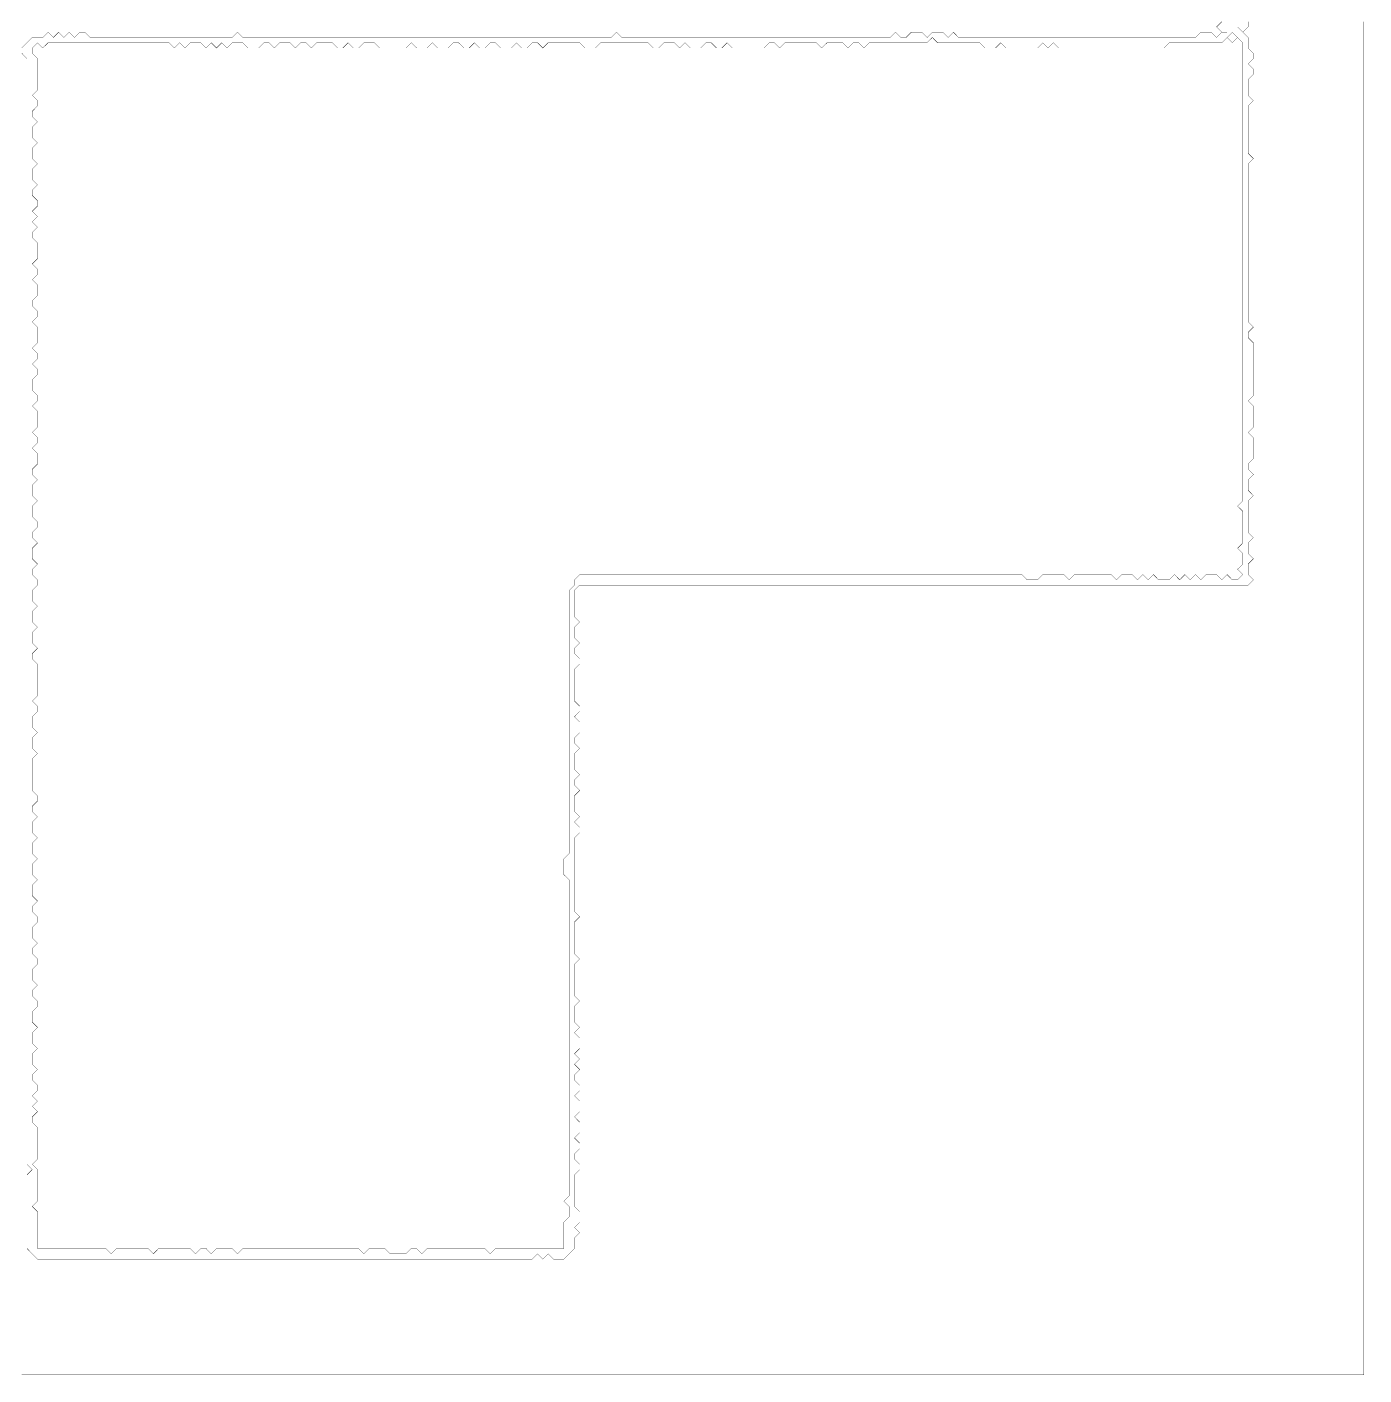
# Model space of a CAD drawing. Header units: metres. Extents: x 0 to 5064, y -5064 to 0.
# Drawn here: x 2547 to 5064, y -5064 to -2527 of the extents above; entities that cross this region are included whole.
import ezdxf

# ---------------------------------------------------------------- set-up
doc = ezdxf.new("R2010")
doc.units = ezdxf.units.M
doc.layers.add('conductor', color=1, linetype='Continuous')
doc.layers.add('substrate', color=5, linetype='Continuous')

msp = doc.modelspace()

# ---------------------------------------------------------------- linework, layer by layer
at = {"layer": 'conductor', "const_width": 0.5}
for points in [[(4816.3, -2537), (4806.4, -2546.9), (4796.5, -2556.8), (4786.6, -2556.8), (4776.7, -2556.8), (4766.8, -2556.8), (4756.9, -2556.8), (4747, -2556.8), (4737.1, -2556.8), (4727.1, -2556.8), (4717.2, -2556.8), (4707.3, -2556.8), (4697.4, -2556.8), (4687.5, -2566.7), (4677.6, -2566.7), (4667.7, -2566.7), (4657.8, -2566.7), (4647.9, -2566.7), (4638, -2566.7), (4628, -2566.7), (4618.1, -2566.7), (4608.2, -2566.7), (4598.3, -2566.7), (4588.4, -2566.7), (4578.5, -2566.7), (4568.6, -2566.7), (4558.7, -2566.7), (4548.8, -2566.7), (4538.9, -2566.7), (4528.9, -2566.7), (4519, -2566.7), (4509.1, -2566.7), (4499.2, -2566.7), (4489.3, -2566.7), (4479.4, -2556.8), (4469.5, -2566.7), (4459.6, -2556.8), (4449.7, -2566.7), (4439.8, -2566.7), (4429.8, -2566.7), (4419.9, -2566.7), (4410, -2566.7), (4400.1, -2566.7), (4390.2, -2566.7), (4380.3, -2556.8), (4370.4, -2566.7), (4360.5, -2566.7), (4350.6, -2566.7), (4340.6, -2556.8), (4330.7, -2556.8), (4320.8, -2556.8), (4310.9, -2556.8), (4301, -2556.8), (4291.1, -2556.8), (4281.2, -2556.8), (4271.3, -2556.8), (4261.4, -2556.8), (4251.5, -2546.9), (4241.5, -2556.8), (4231.6, -2556.8), (4221.7, -2556.8), (4211.8, -2556.8), (4201.9, -2556.8), (4192, -2556.8), (4182.1, -2556.8), (4172.2, -2556.8), (4162.3, -2556.8), (4152.4, -2556.8), (4142.4, -2556.8), (4132.5, -2556.8), (4122.6, -2566.7), (4112.7, -2556.8), (4102.8, -2556.8), (4092.9, -2566.7), (4083, -2556.8), (4073.1, -2556.8), (4063.2, -2556.8), (4053.3, -2556.8), (4043.3, -2566.7), (4033.4, -2556.8), (4023.5, -2556.8), (4013.6, -2556.8), (4003.7, -2556.8), (3993.8, -2556.8), (3983.9, -2556.8), (3974, -2556.8), (3964.1, -2566.7), (3954.2, -2556.8), (3944.2, -2556.8), (3934.3, -2566.7), (3924.4, -2566.7), (3914.5, -2566.7), (3904.6, -2566.7), (3894.7, -2566.7), (3884.8, -2566.7), (3874.9, -2566.7), (3865, -2556.8), (3855.1, -2566.7), (3845.1, -2566.7), (3835.2, -2556.8), (3825.3, -2556.8), (3815.4, -2566.7), (3805.5, -2566.7), (3795.6, -2566.7), (3785.7, -2556.8), (3775.8, -2566.7), (3765.9, -2556.8), (3755.9, -2556.8), (3746, -2556.8), (3736.1, -2566.7), (3726.2, -2566.7), (3716.3, -2556.8), (3706.4, -2556.8), (3696.5, -2556.8), (3686.6, -2556.8), (3676.7, -2556.8), (3666.8, -2556.8), (3656.8, -2556.8), (3646.9, -2556.8), (3637, -2556.8), (3627.1, -2556.8), (3617.2, -2566.7), (3607.3, -2566.7), (3597.4, -2566.7), (3587.5, -2556.8), (3577.6, -2556.8), (3567.7, -2556.8), (3557.7, -2556.8), (3547.8, -2556.8), (3537.9, -2556.8), (3528, -2556.8), (3518.1, -2566.7), (3508.2, -2556.8), (3498.3, -2556.8), (3488.4, -2566.7), (3478.5, -2566.7), (3468.6, -2556.8), (3458.6, -2566.7), (3448.7, -2566.7), (3438.8, -2566.7), (3428.9, -2556.8), (3419, -2556.8), (3409.1, -2566.7), (3399.2, -2566.7), (3389.3, -2556.8), (3379.4, -2566.7), (3369.5, -2566.7), (3359.5, -2556.8), (3349.6, -2556.8), (3339.7, -2566.7), (3329.8, -2566.7), (3319.9, -2566.7), (3310, -2556.8), (3300.1, -2566.7), (3290.2, -2566.7), (3280.3, -2566.7), (3270.4, -2556.8), (3260.4, -2566.7), (3250.5, -2566.7), (3240.6, -2566.7), (3230.7, -2566.7), (3220.8, -2566.7), (3210.9, -2566.7), (3201, -2556.8), (3191.1, -2556.8), (3181.2, -2556.8), (3171.2, -2566.7), (3161.3, -2566.7), (3151.4, -2556.8), (3141.5, -2566.7), (3131.6, -2566.7), (3121.7, -2556.8), (3111.8, -2556.8), (3101.9, -2556.8), (3092, -2556.8), (3082.1, -2566.7), (3072.1, -2556.8), (3062.2, -2556.8), (3052.3, -2566.7), (3042.4, -2556.8), (3032.5, -2556.8), (3022.6, -2556.8), (3012.7, -2566.7), (3002.8, -2556.8), (2992.9, -2556.8), (2983, -2566.7), (2973, -2566.7), (2963.1, -2566.7), (2953.2, -2556.8), (2943.3, -2556.8), (2933.4, -2556.8), (2923.5, -2566.7), (2913.6, -2556.8), (2903.7, -2566.7), (2893.8, -2556.8), (2883.9, -2566.7), (2873.9, -2556.8), (2864, -2556.8), (2854.1, -2556.8), (2844.2, -2566.7), (2834.3, -2556.8), (2824.4, -2566.7), (2814.5, -2556.8), (2804.6, -2556.8), (2794.7, -2556.8), (2784.8, -2556.8), (2774.8, -2556.8), (2764.9, -2556.8), (2755, -2556.8), (2745.1, -2556.8), (2735.2, -2556.8), (2725.3, -2556.8), (2715.4, -2556.8), (2705.5, -2556.8), (2695.6, -2556.8), (2685.7, -2556.8), (2675.7, -2556.8), (2665.8, -2556.8), (2655.9, -2556.8), (2646, -2556.8), (2636.1, -2556.8), (2626.2, -2556.8), (2616.3, -2556.8), (2606.4, -2556.8), (2596.5, -2556.8), (2586.6, -2556.8), (2576.6, -2566.7), (2566.7, -2556.8), (2556.8, -2566.7), (2556.8, -2576.6), (2566.7, -2586.6), (2566.7, -2596.5), (2566.7, -2606.4), (2566.7, -2616.3), (2566.7, -2626.2), (2566.7, -2636.1), (2566.7, -2646), (2556.8, -2655.9), (2566.7, -2665.8), (2566.7, -2675.7), (2556.8, -2685.7), (2556.8, -2695.6), (2566.7, -2705.5), (2556.8, -2715.4), (2556.8, -2725.3), (2556.8, -2735.2), (2566.7, -2745.1), (2556.8, -2755), (2556.8, -2764.9), (2556.8, -2774.8), (2566.7, -2784.8), (2556.8, -2794.7), (2556.8, -2804.6), (2556.8, -2814.5), (2566.7, -2824.4), (2556.8, -2834.3), (2556.8, -2844.2), (2566.7, -2854.1), (2566.7, -2864), (2556.8, -2873.9), (2566.7, -2883.9), (2556.8, -2893.8), (2566.7, -2903.7), (2556.8, -2913.6), (2556.8, -2923.5), (2566.7, -2933.4), (2566.7, -2943.3), (2566.7, -2953.2), (2566.7, -2963.1), (2556.8, -2973), (2566.7, -2983), (2566.7, -2992.9), (2556.8, -3002.8), (2566.7, -3012.7), (2566.7, -3022.6), (2566.7, -3032.5), (2556.8, -3042.4), (2556.8, -3052.3), (2566.7, -3062.2), (2566.7, -3072.1), (2556.8, -3082.1), (2566.7, -3092), (2566.7, -3101.9), (2566.7, -3111.8), (2566.7, -3121.7), (2556.8, -3131.6), (2566.7, -3141.5), (2566.7, -3151.4), (2556.8, -3161.3), (2566.7, -3171.2), (2566.7, -3181.2), (2556.8, -3191.1), (2556.8, -3201), (2556.8, -3210.9), (2566.7, -3220.8), (2566.7, -3230.7), (2556.8, -3240.6), (2566.7, -3250.5), (2566.7, -3260.4), (2566.7, -3270.4), (2566.7, -3280.3), (2556.8, -3290.2), (2566.7, -3300.1), (2566.7, -3310), (2556.8, -3319.9), (2566.7, -3329.8), (2566.7, -3339.7), (2566.7, -3349.6), (2556.8, -3359.5), (2556.8, -3369.5), (2566.7, -3379.4), (2556.8, -3389.3), (2556.8, -3399.2), (2556.8, -3409.1), (2566.7, -3419), (2556.8, -3428.9), (2556.8, -3438.8), (2556.8, -3448.7), (2566.7, -3458.6), (2566.7, -3468.6), (2556.8, -3478.5), (2556.8, -3488.4), (2566.7, -3498.3), (2556.8, -3508.2), (2556.8, -3518.1), (2556.8, -3528), (2566.7, -3537.9), (2556.8, -3547.8), (2556.8, -3557.7), (2566.7, -3567.7), (2566.7, -3577.6), (2556.8, -3587.5), (2556.8, -3597.4), (2556.8, -3607.3), (2566.7, -3617.2), (2556.8, -3627.1), (2556.8, -3637), (2556.8, -3646.9), (2566.7, -3656.8), (2556.8, -3666.8), (2556.8, -3676.7), (2556.8, -3686.6), (2566.7, -3696.5), (2556.8, -3706.4), (2556.8, -3716.3), (2566.7, -3726.2), (2566.7, -3736.1), (2566.7, -3746), (2566.7, -3755.9), (2566.7, -3765.9), (2566.7, -3775.8), (2566.7, -3785.7), (2556.8, -3795.6), (2566.7, -3805.5), (2566.7, -3815.4), (2556.8, -3825.3), (2556.8, -3835.2), (2556.8, -3845.1), (2566.7, -3855.1), (2556.8, -3865), (2556.8, -3874.9), (2556.8, -3884.8), (2566.7, -3894.7), (2556.8, -3904.6), (2556.8, -3914.5), (2556.8, -3924.4), (2556.8, -3934.3), (2556.8, -3944.2), (2556.8, -3954.2), (2556.8, -3964.1), (2566.7, -3974), (2566.7, -3983.9), (2556.8, -3993.8), (2556.8, -4003.7), (2566.7, -4013.6), (2556.8, -4023.5), (2556.8, -4033.4), (2556.8, -4043.3), (2566.7, -4053.3), (2556.8, -4063.2), (2556.8, -4073.1), (2556.8, -4083), (2566.7, -4092.9), (2556.8, -4102.8), (2556.8, -4112.7), (2556.8, -4122.6), (2566.7, -4132.5), (2556.8, -4142.4), (2556.8, -4152.4), (2556.8, -4162.3), (2566.7, -4172.2), (2556.8, -4182.1), (2556.8, -4192), (2566.7, -4201.9), (2566.7, -4211.8), (2556.8, -4221.7), (2556.8, -4231.6), (2556.8, -4241.5), (2566.7, -4251.5), (2556.8, -4261.4), (2556.8, -4271.3), (2566.7, -4281.2), (2566.7, -4291.1), (2556.8, -4301), (2556.8, -4310.9), (2556.8, -4320.8), (2566.7, -4330.7), (2556.8, -4340.6), (2556.8, -4350.6), (2566.7, -4360.5), (2566.7, -4370.4), (2556.8, -4380.3), (2556.8, -4390.2), (2556.8, -4400.1), (2566.7, -4410), (2556.8, -4419.9), (2556.8, -4429.8), (2556.8, -4439.8), (2566.7, -4449.7), (2556.8, -4459.6), (2556.8, -4469.5), (2556.8, -4479.4), (2566.7, -4489.3), (2556.8, -4499.2), (2556.8, -4509.1), (2566.7, -4519), (2566.7, -4528.9), (2556.8, -4538.9), (2566.7, -4548.8), (2556.8, -4558.7), (2566.7, -4568.6), (2556.8, -4578.5), (2556.8, -4588.4), (2566.7, -4598.3), (2566.7, -4608.2), (2566.7, -4618.1), (2566.7, -4628), (2566.7, -4638), (2566.7, -4647.9), (2566.7, -4657.8), (2556.8, -4667.7), (2566.7, -4677.6), (2566.7, -4687.5), (2566.7, -4697.4), (2566.7, -4707.3), (2566.7, -4717.2), (2566.7, -4727.1), (2566.7, -4737.1), (2556.8, -4747), (2566.7, -4756.9), (2566.7, -4766.8), (2566.7, -4776.7), (2566.7, -4786.6), (2566.7, -4796.5), (2566.7, -4806.4), (2566.7, -4816.3), (2566.7, -4826.2), (2576.6, -4826.2), (2586.6, -4826.2), (2596.5, -4826.2), (2606.4, -4826.2), (2616.3, -4826.2), (2626.2, -4826.2), (2636.1, -4826.2), (2646, -4826.2), (2655.9, -4826.2), (2665.8, -4826.2), (2675.7, -4826.2), (2685.7, -4826.2), (2695.6, -4826.2), (2705.5, -4836.2), (2715.4, -4826.2), (2725.3, -4826.2), (2735.2, -4826.2), (2745.1, -4826.2), (2755, -4826.2), (2764.9, -4826.2), (2774.8, -4826.2), (2784.8, -4836.2), (2794.7, -4826.2), (2804.6, -4826.2), (2814.5, -4826.2), (2824.4, -4826.2), (2834.3, -4826.2), (2844.2, -4826.2), (2854.1, -4826.2), (2864, -4836.2), (2873.9, -4826.2), (2883.9, -4826.2), (2893.8, -4836.2), (2903.7, -4826.2), (2913.6, -4826.2), (2923.5, -4826.2), (2933.4, -4826.2), (2943.3, -4836.2), (2953.2, -4826.2), (2963.1, -4826.2), (2973, -4826.2), (2983, -4826.2), (2992.9, -4826.2), (3002.8, -4826.2), (3012.7, -4826.2), (3022.6, -4826.2), (3032.5, -4826.2), (3042.4, -4826.2), (3052.3, -4826.2), (3062.2, -4826.2), (3072.1, -4826.2), (3082.1, -4826.2), (3092, -4826.2), (3101.9, -4826.2), (3111.8, -4826.2), (3121.7, -4826.2), (3131.6, -4826.2), (3141.5, -4826.2), (3151.4, -4826.2), (3161.3, -4826.2), (3171.2, -4826.2), (3181.2, -4836.2), (3191.1, -4826.2), (3201, -4826.2), (3210.9, -4826.2), (3220.8, -4826.2), (3230.7, -4836.2), (3240.6, -4836.2), (3250.5, -4836.2), (3260.4, -4836.2), (3270.4, -4826.2), (3280.3, -4826.2), (3290.2, -4836.2), (3300.1, -4826.2), (3310, -4826.2), (3319.9, -4826.2), (3329.8, -4826.2), (3339.7, -4826.2), (3349.6, -4826.2), (3359.5, -4826.2), (3369.5, -4826.2), (3379.4, -4826.2), (3389.3, -4826.2), (3399.2, -4826.2), (3409.1, -4826.2), (3419, -4836.2), (3428.9, -4826.2), (3438.8, -4826.2), (3448.7, -4826.2), (3458.6, -4826.2), (3468.6, -4826.2), (3478.5, -4826.2), (3488.4, -4826.2), (3498.3, -4826.2), (3508.2, -4826.2), (3518.1, -4826.2), (3528, -4826.2), (3537.9, -4826.2), (3547.8, -4826.2), (3557.7, -4826.2), (3557.7, -4816.3), (3557.7, -4806.4), (3557.7, -4796.5), (3557.7, -4786.6), (3557.7, -4776.7), (3567.7, -4766.8), (3567.7, -4756.9), (3567.7, -4747), (3557.7, -4737.1), (3567.7, -4727.1), (3567.7, -4717.2), (3567.7, -4707.3), (3567.7, -4697.4), (3567.7, -4687.5), (3567.7, -4677.6), (3567.7, -4667.7), (3567.7, -4657.8), (3567.7, -4647.9), (3567.7, -4638), (3567.7, -4628), (3567.7, -4618.1), (3567.7, -4608.2), (3567.7, -4598.3), (3567.7, -4588.4), (3567.7, -4578.5), (3567.7, -4568.6), (3567.7, -4558.7), (3567.7, -4548.8), (3567.7, -4538.9), (3567.7, -4528.9), (3567.7, -4519), (3567.7, -4509.1), (3567.7, -4499.2), (3567.7, -4489.3), (3567.7, -4479.4), (3567.7, -4469.5), (3567.7, -4459.6), (3567.7, -4449.7), (3567.7, -4439.8), (3567.7, -4429.8), (3567.7, -4419.9), (3567.7, -4410), (3567.7, -4400.1), (3567.7, -4390.2), (3567.7, -4380.3), (3567.7, -4370.4), (3567.7, -4360.5), (3567.7, -4350.6), (3567.7, -4340.6), (3567.7, -4330.7), (3567.7, -4320.8), (3567.7, -4310.9), (3567.7, -4301), (3567.7, -4291.1), (3567.7, -4281.2), (3567.7, -4271.3), (3567.7, -4261.4), (3567.7, -4251.5), (3567.7, -4241.5), (3567.7, -4231.6), (3567.7, -4221.7), (3567.7, -4211.8), (3567.7, -4201.9), (3567.7, -4192), (3567.7, -4182.1), (3567.7, -4172.2), (3567.7, -4162.3), (3567.7, -4152.4), (3567.7, -4142.4), (3567.7, -4132.5), (3557.7, -4122.6), (3557.7, -4112.7), (3557.7, -4102.8), (3557.7, -4092.9), (3567.7, -4083), (3567.7, -4073.1), (3567.7, -4063.2), (3567.7, -4053.3), (3567.7, -4043.3), (3567.7, -4033.4), (3567.7, -4023.5), (3567.7, -4013.6), (3567.7, -4003.7), (3567.7, -3993.8), (3567.7, -3983.9), (3567.7, -3974), (3567.7, -3964.1), (3567.7, -3954.2), (3567.7, -3944.2), (3567.7, -3934.3), (3567.7, -3924.4), (3567.7, -3914.5), (3567.7, -3904.6), (3567.7, -3894.7), (3567.7, -3884.8), (3567.7, -3874.9), (3567.7, -3865), (3567.7, -3855.1), (3567.7, -3845.1), (3567.7, -3835.2), (3567.7, -3825.3), (3567.7, -3815.4), (3567.7, -3805.5), (3567.7, -3795.6), (3567.7, -3785.7), (3567.7, -3775.8), (3567.7, -3765.9), (3567.7, -3755.9), (3567.7, -3746), (3567.7, -3736.1), (3567.7, -3726.2), (3567.7, -3716.3), (3567.7, -3706.4), (3567.7, -3696.5), (3567.7, -3686.6), (3567.7, -3676.7), (3567.7, -3666.8), (3567.7, -3656.8), (3567.7, -3646.9), (3567.7, -3637), (3567.7, -3627.1), (3567.7, -3617.2), (3567.7, -3607.3), (3567.7, -3597.4), (3567.7, -3587.5), (3577.6, -3577.6), (3577.6, -3567.7), (3587.5, -3557.7), (3597.4, -3557.7), (3607.3, -3557.7), (3617.2, -3557.7), (3627.1, -3557.7), (3637, -3557.7), (3646.9, -3557.7), (3656.8, -3557.7), (3666.8, -3557.7), (3676.7, -3557.7), (3686.6, -3557.7), (3696.5, -3557.7), (3706.4, -3557.7), (3716.3, -3557.7), (3726.2, -3557.7), (3736.1, -3557.7), (3746, -3557.7), (3755.9, -3557.7), (3765.9, -3557.7), (3775.8, -3557.7), (3785.7, -3557.7), (3795.6, -3557.7), (3805.5, -3557.7), (3815.4, -3557.7), (3825.3, -3557.7), (3835.2, -3557.7), (3845.1, -3557.7), (3855.1, -3557.7), (3865, -3557.7), (3874.9, -3557.7), (3884.8, -3557.7), (3894.7, -3557.7), (3904.6, -3557.7), (3914.5, -3557.7), (3924.4, -3557.7), (3934.3, -3557.7), (3944.2, -3557.7), (3954.2, -3557.7), (3964.1, -3557.7), (3974, -3557.7), (3983.9, -3557.7), (3993.8, -3557.7), (4003.7, -3557.7), (4013.6, -3557.7), (4023.5, -3557.7), (4033.4, -3557.7), (4043.3, -3557.7), (4053.3, -3557.7), (4063.2, -3557.7), (4073.1, -3557.7), (4083, -3557.7), (4092.9, -3557.7), (4102.8, -3557.7), (4112.7, -3557.7), (4122.6, -3557.7), (4132.5, -3557.7), (4142.4, -3557.7), (4152.4, -3557.7), (4162.3, -3557.7), (4172.2, -3557.7), (4182.1, -3557.7), (4192, -3557.7), (4201.9, -3557.7), (4211.8, -3557.7), (4221.7, -3557.7), (4231.6, -3557.7), (4241.5, -3557.7), (4251.5, -3557.7), (4261.4, -3557.7), (4271.3, -3557.7), (4281.2, -3557.7), (4291.1, -3557.7), (4301, -3557.7), (4310.9, -3557.7), (4320.8, -3557.7), (4330.7, -3557.7), (4340.6, -3557.7), (4350.6, -3557.7), (4360.5, -3557.7), (4370.4, -3557.7), (4380.3, -3557.7), (4390.2, -3557.7), (4400.1, -3557.7), (4410, -3557.7), (4419.9, -3557.7), (4429.8, -3567.7), (4439.8, -3567.7), (4449.7, -3567.7), (4459.6, -3557.7), (4469.5, -3557.7), (4479.4, -3557.7), (4489.3, -3557.7), (4499.2, -3557.7), (4509.1, -3567.7), (4519, -3557.7), (4528.9, -3557.7), (4538.9, -3557.7), (4548.8, -3557.7), (4558.7, -3557.7), (4568.6, -3557.7), (4578.5, -3557.7), (4588.4, -3557.7), (4598.3, -3567.7), (4608.2, -3557.7), (4618.1, -3557.7), (4628, -3557.7), (4638, -3567.7), (4647.9, -3557.7), (4657.8, -3567.7), (4667.7, -3557.7), (4677.6, -3567.7), (4687.5, -3567.7), (4697.4, -3567.7), (4707.3, -3557.7), (4717.2, -3567.7), (4727.1, -3557.7), (4737.1, -3567.7), (4747, -3557.7), (4756.9, -3567.7), (4766.8, -3557.7), (4776.7, -3557.7), (4786.6, -3557.7), (4796.5, -3567.7), (4806.4, -3557.7), (4816.3, -3567.7), (4826.2, -3567.7), (4836.2, -3557.7), (4826.2, -3547.8), (4836.2, -3537.9), (4836.2, -3528), (4836.2, -3518.1), (4826.2, -3508.2), (4836.2, -3498.3), (4836.2, -3488.4), (4836.2, -3478.5), (4836.2, -3468.6), (4836.2, -3458.6), (4836.2, -3448.7), (4836.2, -3438.8), (4826.2, -3428.9), (4836.2, -3419), (4836.2, -3409.1), (4836.2, -3399.2), (4836.2, -3389.3), (4836.2, -3379.4), (4836.2, -3369.5), (4836.2, -3359.5), (4836.2, -3349.6), (4836.2, -3339.7), (4836.2, -3329.8), (4836.2, -3319.9), (4836.2, -3310), (4836.2, -3300.1), (4836.2, -3290.2), (4836.2, -3280.3), (4836.2, -3270.4), (4836.2, -3260.4), (4836.2, -3250.5), (4836.2, -3240.6), (4836.2, -3230.7), (4836.2, -3220.8), (4836.2, -3210.9), (4836.2, -3201), (4836.2, -3191.1), (4836.2, -3181.2), (4836.2, -3171.2), (4836.2, -3161.3), (4836.2, -3151.4), (4836.2, -3141.5), (4836.2, -3131.6), (4836.2, -3121.7), (4836.2, -3111.8), (4836.2, -3101.9), (4836.2, -3092), (4836.2, -3082.1), (4836.2, -3072.1), (4836.2, -3062.2), (4836.2, -3052.3), (4836.2, -3042.4), (4836.2, -3032.5), (4836.2, -3022.6), (4836.2, -3012.7), (4836.2, -3002.8), (4836.2, -2992.9), (4836.2, -2983), (4836.2, -2973), (4836.2, -2963.1), (4836.2, -2953.2), (4836.2, -2943.3), (4836.2, -2933.4), (4836.2, -2923.5), (4836.2, -2913.6), (4836.2, -2903.7), (4836.2, -2893.8), (4836.2, -2883.9), (4836.2, -2873.9), (4836.2, -2864), (4836.2, -2854.1), (4836.2, -2844.2), (4836.2, -2834.3), (4836.2, -2824.4), (4836.2, -2814.5), (4836.2, -2804.6), (4836.2, -2794.7), (4836.2, -2784.8), (4836.2, -2774.8), (4836.2, -2764.9), (4836.2, -2755), (4836.2, -2745.1), (4836.2, -2735.2), (4836.2, -2725.3), (4836.2, -2715.4), (4836.2, -2705.5), (4836.2, -2695.6), (4836.2, -2685.7), (4836.2, -2675.7), (4836.2, -2665.8), (4836.2, -2655.9), (4836.2, -2646), (4836.2, -2636.1), (4836.2, -2626.2), (4836.2, -2616.3), (4836.2, -2606.4), (4836.2, -2596.5), (4836.2, -2586.6), (4836.2, -2576.6), (4836.2, -2566.7), (4836.2, -2556.8), (4826.2, -2546.9)], [(4806.4, -2546.9), (4816.3, -2537), (4826.2, -2546.9), (4816.3, -2556.8)]]:
    msp.add_lwpolyline(points, close=True, dxfattribs=at)
at = {"layer": 'substrate', "const_width": 0.5}
for points in [[(2537, -5064.1), (2546.9, -5064.1), (2556.8, -5064.1), (2566.7, -5064.1), (2576.6, -5064.1), (2586.6, -5064.1), (2596.5, -5064.1), (2606.4, -5064.1), (2616.3, -5064.1), (2626.2, -5064.1), (2636.1, -5064.1), (2646, -5064.1), (2655.9, -5064.1), (2665.8, -5064.1), (2675.7, -5064.1), (2685.7, -5064.1), (2695.6, -5064.1), (2705.5, -5064.1), (2715.4, -5064.1), (2725.3, -5064.1), (2735.2, -5064.1), (2745.1, -5064.1), (2755, -5064.1), (2764.9, -5064.1), (2774.8, -5064.1), (2784.8, -5064.1), (2794.7, -5064.1), (2804.6, -5064.1), (2814.5, -5064.1), (2824.4, -5064.1), (2834.3, -5064.1), (2844.2, -5064.1), (2854.1, -5064.1), (2864, -5064.1), (2873.9, -5064.1), (2883.9, -5064.1), (2893.8, -5064.1), (2903.7, -5064.1), (2913.6, -5064.1), (2923.5, -5064.1), (2933.4, -5064.1), (2943.3, -5064.1), (2953.2, -5064.1), (2963.1, -5064.1), (2973, -5064.1), (2983, -5064.1), (2992.9, -5064.1), (3002.8, -5064.1), (3012.7, -5064.1), (3022.6, -5064.1), (3032.5, -5064.1), (3042.4, -5064.1), (3052.3, -5064.1), (3062.2, -5064.1), (3072.1, -5064.1), (3082.1, -5064.1), (3092, -5064.1), (3101.9, -5064.1), (3111.8, -5064.1), (3121.7, -5064.1), (3131.6, -5064.1), (3141.5, -5064.1), (3151.4, -5064.1), (3161.3, -5064.1), (3171.2, -5064.1), (3181.2, -5064.1), (3191.1, -5064.1), (3201, -5064.1), (3210.9, -5064.1), (3220.8, -5064.1), (3230.7, -5064.1), (3240.6, -5064.1), (3250.5, -5064.1), (3260.4, -5064.1), (3270.4, -5064.1), (3280.3, -5064.1), (3290.2, -5064.1), (3300.1, -5064.1), (3310, -5064.1), (3319.9, -5064.1), (3329.8, -5064.1), (3339.7, -5064.1), (3349.6, -5064.1), (3359.5, -5064.1), (3369.5, -5064.1), (3379.4, -5064.1), (3389.3, -5064.1), (3399.2, -5064.1), (3409.1, -5064.1), (3419, -5064.1), (3428.9, -5064.1), (3438.8, -5064.1), (3448.7, -5064.1), (3458.6, -5064.1), (3468.6, -5064.1), (3478.5, -5064.1), (3488.4, -5064.1), (3498.3, -5064.1), (3508.2, -5064.1), (3518.1, -5064.1), (3528, -5064.1), (3537.9, -5064.1), (3547.8, -5064.1), (3557.7, -5064.1), (3567.7, -5064.1), (3577.6, -5064.1), (3587.5, -5064.1), (3597.4, -5064.1), (3607.3, -5064.1), (3617.2, -5064.1), (3627.1, -5064.1), (3637, -5064.1), (3646.9, -5064.1), (3656.8, -5064.1), (3666.8, -5064.1), (3676.7, -5064.1), (3686.6, -5064.1), (3696.5, -5064.1), (3706.4, -5064.1), (3716.3, -5064.1), (3726.2, -5064.1), (3736.1, -5064.1), (3746, -5064.1), (3755.9, -5064.1), (3765.9, -5064.1), (3775.8, -5064.1), (3785.7, -5064.1), (3795.6, -5064.1), (3805.5, -5064.1), (3815.4, -5064.1), (3825.3, -5064.1), (3835.2, -5064.1), (3845.1, -5064.1), (3855.1, -5064.1), (3865, -5064.1), (3874.9, -5064.1), (3884.8, -5064.1), (3894.7, -5064.1), (3904.6, -5064.1), (3914.5, -5064.1), (3924.4, -5064.1), (3934.3, -5064.1), (3944.2, -5064.1), (3954.2, -5064.1), (3964.1, -5064.1), (3974, -5064.1), (3983.9, -5064.1), (3993.8, -5064.1), (4003.7, -5064.1), (4013.6, -5064.1), (4023.5, -5064.1), (4033.4, -5064.1), (4043.3, -5064.1), (4053.3, -5064.1), (4063.2, -5064.1), (4073.1, -5064.1), (4083, -5064.1), (4092.9, -5064.1), (4102.8, -5064.1), (4112.7, -5064.1), (4122.6, -5064.1), (4132.5, -5064.1), (4142.4, -5064.1), (4152.4, -5064.1), (4162.3, -5064.1), (4172.2, -5064.1), (4182.1, -5064.1), (4192, -5064.1), (4201.9, -5064.1), (4211.8, -5064.1), (4221.7, -5064.1), (4231.6, -5064.1), (4241.5, -5064.1), (4251.5, -5064.1), (4261.4, -5064.1), (4271.3, -5064.1), (4281.2, -5064.1), (4291.1, -5064.1), (4301, -5064.1), (4310.9, -5064.1), (4320.8, -5064.1), (4330.7, -5064.1), (4340.6, -5064.1), (4350.6, -5064.1), (4360.5, -5064.1), (4370.4, -5064.1), (4380.3, -5064.1), (4390.2, -5064.1), (4400.1, -5064.1), (4410, -5064.1), (4419.9, -5064.1), (4429.8, -5064.1), (4439.8, -5064.1), (4449.7, -5064.1), (4459.6, -5064.1), (4469.5, -5064.1), (4479.4, -5064.1), (4489.3, -5064.1), (4499.2, -5064.1), (4509.1, -5064.1), (4519, -5064.1), (4528.9, -5064.1), (4538.9, -5064.1), (4548.8, -5064.1), (4558.7, -5064.1), (4568.6, -5064.1), (4578.5, -5064.1), (4588.4, -5064.1), (4598.3, -5064.1), (4608.2, -5064.1), (4618.1, -5064.1), (4628, -5064.1), (4638, -5064.1), (4647.9, -5064.1), (4657.8, -5064.1), (4667.7, -5064.1), (4677.6, -5064.1), (4687.5, -5064.1), (4697.4, -5064.1), (4707.3, -5064.1), (4717.2, -5064.1), (4727.1, -5064.1), (4737.1, -5064.1), (4747, -5064.1), (4756.9, -5064.1), (4766.8, -5064.1), (4776.7, -5064.1), (4786.6, -5064.1), (4796.5, -5064.1), (4806.4, -5064.1), (4816.3, -5064.1), (4826.2, -5064.1), (4836.2, -5064.1), (4846.1, -5064.1), (4856, -5064.1), (4865.9, -5064.1), (4875.8, -5064.1), (4885.7, -5064.1), (4895.6, -5064.1), (4905.5, -5064.1), (4915.4, -5064.1), (4925.3, -5064.1), (4935.3, -5064.1), (4945.2, -5064.1), (4955.1, -5064.1), (4965, -5064.1), (4974.9, -5064.1), (4984.8, -5064.1), (4994.7, -5064.1), (5004.6, -5064.1), (5014.5, -5064.1), (5024.4, -5064.1), (5034.4, -5064.1), (5044.3, -5064.1), (5054.2, -5064.1), (5064.1, -5064.1), (5064.1, -5054.2), (5064.1, -5044.3), (5064.1, -5034.4), (5064.1, -5024.4), (5064.1, -5014.5), (5064.1, -5004.6), (5064.1, -4994.7), (5064.1, -4984.8), (5064.1, -4974.9), (5064.1, -4965), (5064.1, -4955.1), (5064.1, -4945.2), (5064.1, -4935.3), (5064.1, -4925.3), (5064.1, -4915.4), (5064.1, -4905.5), (5064.1, -4895.6), (5064.1, -4885.7), (5064.1, -4875.8), (5064.1, -4865.9), (5064.1, -4856), (5064.1, -4846.1), (5064.1, -4836.2), (5064.1, -4826.2), (5064.1, -4816.3), (5064.1, -4806.4), (5064.1, -4796.5), (5064.1, -4786.6), (5064.1, -4776.7), (5064.1, -4766.8), (5064.1, -4756.9), (5064.1, -4747), (5064.1, -4737.1), (5064.1, -4727.1), (5064.1, -4717.2), (5064.1, -4707.3), (5064.1, -4697.4), (5064.1, -4687.5), (5064.1, -4677.6), (5064.1, -4667.7), (5064.1, -4657.8), (5064.1, -4647.9), (5064.1, -4638), (5064.1, -4628), (5064.1, -4618.1), (5064.1, -4608.2), (5064.1, -4598.3), (5064.1, -4588.4), (5064.1, -4578.5), (5064.1, -4568.6), (5064.1, -4558.7), (5064.1, -4548.8), (5064.1, -4538.9), (5064.1, -4528.9), (5064.1, -4519), (5064.1, -4509.1), (5064.1, -4499.2), (5064.1, -4489.3), (5064.1, -4479.4), (5064.1, -4469.5), (5064.1, -4459.6), (5064.1, -4449.7), (5064.1, -4439.8), (5064.1, -4429.8), (5064.1, -4419.9), (5064.1, -4410), (5064.1, -4400.1), (5064.1, -4390.2), (5064.1, -4380.3), (5064.1, -4370.4), (5064.1, -4360.5), (5064.1, -4350.6), (5064.1, -4340.6), (5064.1, -4330.7), (5064.1, -4320.8), (5064.1, -4310.9), (5064.1, -4301), (5064.1, -4291.1), (5064.1, -4281.2), (5064.1, -4271.3), (5064.1, -4261.4), (5064.1, -4251.5), (5064.1, -4241.5), (5064.1, -4231.6), (5064.1, -4221.7), (5064.1, -4211.8), (5064.1, -4201.9), (5064.1, -4192), (5064.1, -4182.1), (5064.1, -4172.2), (5064.1, -4162.3), (5064.1, -4152.4), (5064.1, -4142.4), (5064.1, -4132.5), (5064.1, -4122.6), (5064.1, -4112.7), (5064.1, -4102.8), (5064.1, -4092.9), (5064.1, -4083), (5064.1, -4073.1), (5064.1, -4063.2), (5064.1, -4053.3), (5064.1, -4043.3), (5064.1, -4033.4), (5064.1, -4023.5), (5064.1, -4013.6), (5064.1, -4003.7), (5064.1, -3993.8), (5064.1, -3983.9), (5064.1, -3974), (5064.1, -3964.1), (5064.1, -3954.2), (5064.1, -3944.2), (5064.1, -3934.3), (5064.1, -3924.4), (5064.1, -3914.5), (5064.1, -3904.6), (5064.1, -3894.7), (5064.1, -3884.8), (5064.1, -3874.9), (5064.1, -3865), (5064.1, -3855.1), (5064.1, -3845.1), (5064.1, -3835.2), (5064.1, -3825.3), (5064.1, -3815.4), (5064.1, -3805.5), (5064.1, -3795.6), (5064.1, -3785.7), (5064.1, -3775.8), (5064.1, -3765.9), (5064.1, -3755.9), (5064.1, -3746), (5064.1, -3736.1), (5064.1, -3726.2), (5064.1, -3716.3), (5064.1, -3706.4), (5064.1, -3696.5), (5064.1, -3686.6), (5064.1, -3676.7), (5064.1, -3666.8), (5064.1, -3656.8), (5064.1, -3646.9), (5064.1, -3637), (5064.1, -3627.1), (5064.1, -3617.2), (5064.1, -3607.3), (5064.1, -3597.4), (5064.1, -3587.5), (5064.1, -3577.6), (5064.1, -3567.7), (5064.1, -3557.7), (5064.1, -3547.8), (5064.1, -3537.9), (5064.1, -3528), (5064.1, -3518.1), (5064.1, -3508.2), (5064.1, -3498.3), (5064.1, -3488.4), (5064.1, -3478.5), (5064.1, -3468.6), (5064.1, -3458.6), (5064.1, -3448.7), (5064.1, -3438.8), (5064.1, -3428.9), (5064.1, -3419), (5064.1, -3409.1), (5064.1, -3399.2), (5064.1, -3389.3), (5064.1, -3379.4), (5064.1, -3369.5), (5064.1, -3359.5), (5064.1, -3349.6), (5064.1, -3339.7), (5064.1, -3329.8), (5064.1, -3319.9), (5064.1, -3310), (5064.1, -3300.1), (5064.1, -3290.2), (5064.1, -3280.3), (5064.1, -3270.4), (5064.1, -3260.4), (5064.1, -3250.5), (5064.1, -3240.6), (5064.1, -3230.7), (5064.1, -3220.8), (5064.1, -3210.9), (5064.1, -3201), (5064.1, -3191.1), (5064.1, -3181.2), (5064.1, -3171.2), (5064.1, -3161.3), (5064.1, -3151.4), (5064.1, -3141.5), (5064.1, -3131.6), (5064.1, -3121.7), (5064.1, -3111.8), (5064.1, -3101.9), (5064.1, -3092), (5064.1, -3082.1), (5064.1, -3072.1), (5064.1, -3062.2), (5064.1, -3052.3), (5064.1, -3042.4), (5064.1, -3032.5), (5064.1, -3022.6), (5064.1, -3012.7), (5064.1, -3002.8), (5064.1, -2992.9), (5064.1, -2983), (5064.1, -2973), (5064.1, -2963.1), (5064.1, -2953.2), (5064.1, -2943.3), (5064.1, -2933.4), (5064.1, -2923.5), (5064.1, -2913.6), (5064.1, -2903.7), (5064.1, -2893.8), (5064.1, -2883.9), (5064.1, -2873.9), (5064.1, -2864), (5064.1, -2854.1), (5064.1, -2844.2), (5064.1, -2834.3), (5064.1, -2824.4), (5064.1, -2814.5), (5064.1, -2804.6), (5064.1, -2794.7), (5064.1, -2784.8), (5064.1, -2774.8), (5064.1, -2764.9), (5064.1, -2755), (5064.1, -2745.1), (5064.1, -2735.2), (5064.1, -2725.3), (5064.1, -2715.4), (5064.1, -2705.5), (5064.1, -2695.6), (5064.1, -2685.7), (5064.1, -2675.7), (5064.1, -2665.8), (5064.1, -2655.9), (5064.1, -2646), (5064.1, -2636.1), (5064.1, -2626.2), (5064.1, -2616.3), (5064.1, -2606.4), (5064.1, -2596.5), (5064.1, -2586.6), (5064.1, -2576.6), (5064.1, -2566.7), (5064.1, -2556.8), (5064.1, -2546.9), (5064.1, -2537), (5064.1, -2527.1), (5064.1, -2517.2)], [(2537, -2566.7), (2546.9, -2556.8), (2556.8, -2546.9), (2566.7, -2546.9), (2576.6, -2546.9), (2586.6, -2537), (2596.5, -2546.9), (2606.4, -2537), (2616.3, -2546.9), (2626.2, -2537), (2636.1, -2546.9), (2646, -2537), (2655.9, -2537), (2665.8, -2546.9), (2675.7, -2546.9), (2685.7, -2546.9), (2695.6, -2546.9), (2705.5, -2546.9), (2715.4, -2546.9), (2725.3, -2546.9), (2735.2, -2546.9), (2745.1, -2546.9), (2755, -2546.9), (2764.9, -2546.9), (2774.8, -2546.9), (2784.8, -2546.9), (2794.7, -2546.9), (2804.6, -2546.9), (2814.5, -2546.9), (2824.4, -2546.9), (2834.3, -2546.9), (2844.2, -2546.9), (2854.1, -2546.9), (2864, -2546.9), (2873.9, -2546.9), (2883.9, -2546.9), (2893.8, -2546.9), (2903.7, -2546.9), (2913.6, -2546.9), (2923.5, -2546.9), (2933.4, -2546.9), (2943.3, -2537), (2953.2, -2546.9), (2963.1, -2546.9), (2973, -2546.9), (2983, -2546.9), (2992.9, -2546.9), (3002.8, -2546.9), (3012.7, -2546.9), (3022.6, -2546.9), (3032.5, -2546.9), (3042.4, -2546.9), (3052.3, -2546.9), (3062.2, -2546.9), (3072.1, -2546.9), (3082.1, -2546.9), (3092, -2546.9), (3101.9, -2546.9), (3111.8, -2546.9), (3121.7, -2546.9), (3131.6, -2546.9), (3141.5, -2546.9), (3151.4, -2546.9), (3161.3, -2546.9), (3171.2, -2546.9), (3181.2, -2546.9), (3191.1, -2546.9), (3201, -2546.9), (3210.9, -2546.9), (3220.8, -2546.9), (3230.7, -2546.9), (3240.6, -2546.9), (3250.5, -2546.9), (3260.4, -2546.9), (3270.4, -2546.9), (3280.3, -2546.9), (3290.2, -2546.9), (3300.1, -2546.9), (3310, -2546.9), (3319.9, -2546.9), (3329.8, -2546.9), (3339.7, -2546.9), (3349.6, -2546.9), (3359.5, -2546.9), (3369.5, -2546.9), (3379.4, -2546.9), (3389.3, -2546.9), (3399.2, -2546.9), (3409.1, -2546.9), (3419, -2546.9), (3428.9, -2546.9), (3438.8, -2546.9), (3448.7, -2546.9), (3458.6, -2546.9), (3468.6, -2546.9), (3478.5, -2546.9), (3488.4, -2546.9), (3498.3, -2546.9), (3508.2, -2546.9), (3518.1, -2546.9), (3528, -2546.9), (3537.9, -2546.9), (3547.8, -2546.9), (3557.7, -2546.9), (3567.7, -2546.9), (3577.6, -2546.9), (3587.5, -2546.9), (3597.4, -2546.9), (3607.3, -2546.9), (3617.2, -2546.9), (3627.1, -2546.9), (3637, -2546.9), (3646.9, -2546.9), (3656.8, -2537), (3666.8, -2546.9), (3676.7, -2546.9), (3686.6, -2546.9), (3696.5, -2546.9), (3706.4, -2546.9), (3716.3, -2546.9), (3726.2, -2546.9), (3736.1, -2546.9), (3746, -2546.9), (3755.9, -2546.9), (3765.9, -2546.9), (3775.8, -2546.9), (3785.7, -2546.9), (3795.6, -2546.9), (3805.5, -2546.9), (3815.4, -2546.9), (3825.3, -2546.9), (3835.2, -2546.9), (3845.1, -2546.9), (3855.1, -2546.9), (3865, -2546.9), (3874.9, -2546.9), (3884.8, -2546.9), (3894.7, -2546.9), (3904.6, -2546.9), (3914.5, -2546.9), (3924.4, -2546.9), (3934.3, -2546.9), (3944.2, -2546.9), (3954.2, -2546.9), (3964.1, -2546.9), (3974, -2546.9), (3983.9, -2546.9), (3993.8, -2546.9), (4003.7, -2546.9), (4013.6, -2546.9), (4023.5, -2546.9), (4033.4, -2546.9), (4043.3, -2546.9), (4053.3, -2546.9), (4063.2, -2546.9), (4073.1, -2546.9), (4083, -2546.9), (4092.9, -2546.9), (4102.8, -2546.9), (4112.7, -2546.9), (4122.6, -2546.9), (4132.5, -2546.9), (4142.4, -2546.9), (4152.4, -2546.9), (4162.3, -2546.9), (4172.2, -2546.9), (4182.1, -2537), (4192, -2546.9), (4201.9, -2546.9), (4211.8, -2537), (4221.7, -2537), (4231.6, -2537), (4241.5, -2546.9), (4251.5, -2537), (4261.4, -2537), (4271.3, -2537), (4281.2, -2546.9), (4291.1, -2537), (4301, -2546.9), (4310.9, -2546.9), (4320.8, -2546.9), (4330.7, -2546.9), (4340.6, -2546.9), (4350.6, -2546.9), (4360.5, -2546.9), (4370.4, -2546.9), (4380.3, -2546.9), (4390.2, -2546.9), (4400.1, -2546.9), (4410, -2546.9), (4419.9, -2546.9), (4429.8, -2546.9), (4439.8, -2546.9), (4449.7, -2546.9), (4459.6, -2546.9), (4469.5, -2546.9), (4479.4, -2546.9), (4489.3, -2546.9), (4499.2, -2546.9), (4509.1, -2546.9), (4519, -2546.9), (4528.9, -2546.9), (4538.9, -2546.9), (4548.8, -2546.9), (4558.7, -2546.9), (4568.6, -2546.9), (4578.5, -2546.9), (4588.4, -2546.9), (4598.3, -2546.9), (4608.2, -2546.9), (4618.1, -2546.9), (4628, -2546.9), (4638, -2546.9), (4647.9, -2546.9), (4657.8, -2546.9), (4667.7, -2546.9), (4677.6, -2546.9), (4687.5, -2546.9), (4697.4, -2546.9), (4707.3, -2546.9), (4717.2, -2546.9), (4727.1, -2546.9), (4737.1, -2546.9), (4747, -2546.9), (4756.9, -2537), (4766.8, -2537), (4776.7, -2537), (4786.6, -2546.9), (4796.5, -2537), (4806.4, -2537), (4796.5, -2537), (4786.6, -2527.1), (4796.5, -2517.2)], [(4846.1, -2517.2), (4846.1, -2527.1), (4836.2, -2537), (4826.2, -2527.1), (4836.2, -2537), (4846.1, -2546.9), (4846.1, -2556.8), (4846.1, -2566.7), (4856, -2576.6), (4856, -2586.6), (4846.1, -2596.5), (4856, -2606.4), (4856, -2616.3), (4846.1, -2626.2), (4846.1, -2636.1), (4846.1, -2646), (4846.1, -2655.9), (4856, -2665.8), (4846.1, -2675.7), (4846.1, -2685.7), (4846.1, -2695.6), (4846.1, -2705.5), (4846.1, -2715.4), (4846.1, -2725.3), (4846.1, -2735.2), (4846.1, -2745.1), (4846.1, -2755), (4846.1, -2764.9), (4856, -2774.8), (4846.1, -2784.8), (4846.1, -2794.7), (4846.1, -2804.6), (4846.1, -2814.5), (4846.1, -2824.4), (4846.1, -2834.3), (4846.1, -2844.2), (4846.1, -2854.1), (4846.1, -2864), (4846.1, -2873.9), (4846.1, -2883.9), (4846.1, -2893.8), (4846.1, -2903.7), (4846.1, -2913.6), (4846.1, -2923.5), (4846.1, -2933.4), (4846.1, -2943.3), (4846.1, -2953.2), (4846.1, -2963.1), (4846.1, -2973), (4846.1, -2983), (4846.1, -2992.9), (4846.1, -3002.8), (4846.1, -3012.7), (4846.1, -3022.6), (4846.1, -3032.5), (4846.1, -3042.4), (4846.1, -3052.3), (4846.1, -3062.2), (4846.1, -3072.1), (4846.1, -3082.1), (4856, -3092), (4846.1, -3101.9), (4846.1, -3111.8), (4856, -3121.7), (4856, -3131.6), (4856, -3141.5), (4856, -3151.4), (4856, -3161.3), (4856, -3171.2), (4856, -3181.2), (4856, -3191.1), (4856, -3201), (4856, -3210.9), (4856, -3220.8), (4846.1, -3230.7), (4856, -3240.6), (4856, -3250.5), (4856, -3260.4), (4856, -3270.4), (4856, -3280.3), (4846.1, -3290.2), (4856, -3300.1), (4856, -3310), (4856, -3319.9), (4856, -3329.8), (4856, -3339.7), (4846.1, -3349.6), (4846.1, -3359.5), (4856, -3369.5), (4846.1, -3379.4), (4846.1, -3389.3), (4846.1, -3399.2), (4856, -3409.1), (4846.1, -3419), (4846.1, -3428.9), (4846.1, -3438.8), (4846.1, -3448.7), (4846.1, -3458.6), (4846.1, -3468.6), (4846.1, -3478.5), (4856, -3488.4), (4846.1, -3498.3), (4846.1, -3508.2), (4846.1, -3518.1), (4856, -3528), (4846.1, -3537.9), (4846.1, -3547.8), (4846.1, -3557.7), (4856, -3567.7), (4846.1, -3577.6), (4836.2, -3577.6), (4826.2, -3577.6), (4816.3, -3577.6), (4806.4, -3577.6), (4796.5, -3577.6), (4786.6, -3577.6), (4776.7, -3577.6), (4766.8, -3577.6), (4756.9, -3577.6), (4747, -3577.6), (4737.1, -3577.6), (4727.1, -3577.6), (4717.2, -3577.6), (4707.3, -3577.6), (4697.4, -3577.6), (4687.5, -3577.6), (4677.6, -3577.6), (4667.7, -3577.6), (4657.8, -3577.6), (4647.9, -3577.6), (4638, -3577.6), (4628, -3577.6), (4618.1, -3577.6), (4608.2, -3577.6), (4598.3, -3577.6), (4588.4, -3577.6), (4578.5, -3577.6), (4568.6, -3577.6), (4558.7, -3577.6), (4548.8, -3577.6), (4538.9, -3577.6), (4528.9, -3577.6), (4519, -3577.6), (4509.1, -3577.6), (4499.2, -3577.6), (4489.3, -3577.6), (4479.4, -3577.6), (4469.5, -3577.6), (4459.6, -3577.6), (4449.7, -3577.6), (4439.8, -3577.6), (4429.8, -3577.6), (4419.9, -3577.6), (4410, -3577.6), (4400.1, -3577.6), (4390.2, -3577.6), (4380.3, -3577.6), (4370.4, -3577.6), (4360.5, -3577.6), (4350.6, -3577.6), (4340.6, -3577.6), (4330.7, -3577.6), (4320.8, -3577.6), (4310.9, -3577.6), (4301, -3577.6), (4291.1, -3577.6), (4281.2, -3577.6), (4271.3, -3577.6), (4261.4, -3577.6), (4251.5, -3577.6), (4241.5, -3577.6), (4231.6, -3577.6), (4221.7, -3577.6), (4211.8, -3577.6), (4201.9, -3577.6), (4192, -3577.6), (4182.1, -3577.6), (4172.2, -3577.6), (4162.3, -3577.6), (4152.4, -3577.6), (4142.4, -3577.6), (4132.5, -3577.6), (4122.6, -3577.6), (4112.7, -3577.6), (4102.8, -3577.6), (4092.9, -3577.6), (4083, -3577.6), (4073.1, -3577.6), (4063.2, -3577.6), (4053.3, -3577.6), (4043.3, -3577.6), (4033.4, -3577.6), (4023.5, -3577.6), (4013.6, -3577.6), (4003.7, -3577.6), (3993.8, -3577.6), (3983.9, -3577.6), (3974, -3577.6), (3964.1, -3577.6), (3954.2, -3577.6), (3944.2, -3577.6), (3934.3, -3577.6), (3924.4, -3577.6), (3914.5, -3577.6), (3904.6, -3577.6), (3894.7, -3577.6), (3884.8, -3577.6), (3874.9, -3577.6), (3865, -3577.6), (3855.1, -3577.6), (3845.1, -3577.6), (3835.2, -3577.6), (3825.3, -3577.6), (3815.4, -3577.6), (3805.5, -3577.6), (3795.6, -3577.6), (3785.7, -3577.6), (3775.8, -3577.6), (3765.9, -3577.6), (3755.9, -3577.6), (3746, -3577.6), (3736.1, -3577.6), (3726.2, -3577.6), (3716.3, -3577.6), (3706.4, -3577.6), (3696.5, -3577.6), (3686.6, -3577.6), (3676.7, -3577.6), (3666.8, -3577.6), (3656.8, -3577.6), (3646.9, -3577.6), (3637, -3577.6), (3627.1, -3577.6), (3617.2, -3577.6), (3607.3, -3577.6), (3597.4, -3577.6), (3587.5, -3577.6), (3577.6, -3587.5), (3577.6, -3597.4), (3577.6, -3607.3), (3577.6, -3617.2), (3577.6, -3627.1), (3577.6, -3637), (3587.5, -3646.9), (3577.6, -3656.8), (3577.6, -3666.8), (3577.6, -3676.7), (3587.5, -3686.6), (3577.6, -3696.5), (3577.6, -3706.4), (3587.5, -3716.3), (3587.5, -3726.2), (3577.6, -3736.1), (3577.6, -3746), (3577.6, -3755.9), (3577.6, -3765.9), (3577.6, -3775.8), (3577.6, -3785.7), (3577.6, -3795.6), (3587.5, -3805.5), (3587.5, -3815.4), (3577.6, -3825.3), (3587.5, -3835.2), (3587.5, -3845.1), (3587.5, -3855.1), (3577.6, -3865), (3577.6, -3874.9), (3587.5, -3884.8), (3577.6, -3894.7), (3577.6, -3904.6), (3577.6, -3914.5), (3577.6, -3924.4), (3587.5, -3934.3), (3577.6, -3944.2), (3577.6, -3954.2), (3587.5, -3964.1), (3577.6, -3974), (3577.6, -3983.9), (3577.6, -3993.8), (3577.6, -4003.7), (3587.5, -4013.6), (3577.6, -4023.5), (3587.5, -4033.4), (3587.5, -4043.3), (3577.6, -4053.3), (3577.6, -4063.2), (3577.6, -4073.1), (3577.6, -4083), (3577.6, -4092.9), (3577.6, -4102.8), (3577.6, -4112.7), (3577.6, -4122.6), (3577.6, -4132.5), (3577.6, -4142.4), (3577.6, -4152.4), (3577.6, -4162.3), (3577.6, -4172.2), (3577.6, -4182.1), (3577.6, -4192), (3587.5, -4201.9), (3577.6, -4211.8), (3577.6, -4221.7), (3577.6, -4231.6), (3577.6, -4241.5), (3577.6, -4251.5), (3577.6, -4261.4), (3577.6, -4271.3), (3587.5, -4281.2), (3577.6, -4291.1), (3577.6, -4301), (3577.6, -4310.9), (3577.6, -4320.8), (3577.6, -4330.7), (3577.6, -4340.6), (3577.6, -4350.6), (3587.5, -4360.5), (3577.6, -4370.4), (3577.6, -4380.3), (3577.6, -4390.2), (3577.6, -4400.1), (3587.5, -4410), (3577.6, -4419.9), (3587.5, -4429.8), (3587.5, -4439.8), (3587.5, -4449.7), (3577.6, -4459.6), (3587.5, -4469.5), (3577.6, -4479.4), (3587.5, -4489.3), (3577.6, -4499.2), (3577.6, -4509.1), (3587.5, -4519), (3587.5, -4528.9), (3577.6, -4538.9), (3587.5, -4548.8), (3587.5, -4558.7), (3587.5, -4568.6), (3577.6, -4578.5), (3587.5, -4588.4), (3587.5, -4598.3), (3587.5, -4608.2), (3577.6, -4618.1), (3587.5, -4628), (3587.5, -4638), (3577.6, -4647.9), (3577.6, -4657.8), (3587.5, -4667.7), (3587.5, -4677.6), (3577.6, -4687.5), (3577.6, -4697.4), (3577.6, -4707.3), (3577.6, -4717.2), (3577.6, -4727.1), (3577.6, -4737.1), (3577.6, -4747), (3587.5, -4756.9), (3587.5, -4766.8), (3587.5, -4776.7), (3577.6, -4786.6), (3587.5, -4796.5), (3577.6, -4806.4), (3577.6, -4816.3), (3577.6, -4826.2), (3567.7, -4836.2), (3557.7, -4846.1), (3547.8, -4846.1), (3537.9, -4846.1), (3528, -4836.2), (3518.1, -4846.1), (3508.2, -4836.2), (3498.3, -4846.1), (3488.4, -4846.1), (3478.5, -4846.1), (3468.6, -4846.1), (3458.6, -4846.1), (3448.7, -4846.1), (3438.8, -4846.1), (3428.9, -4846.1), (3419, -4846.1), (3409.1, -4846.1), (3399.2, -4846.1), (3389.3, -4846.1), (3379.4, -4846.1), (3369.5, -4846.1), (3359.5, -4846.1), (3349.6, -4846.1), (3339.7, -4846.1), (3329.8, -4846.1), (3319.9, -4846.1), (3310, -4846.1), (3300.1, -4846.1), (3290.2, -4846.1), (3280.3, -4846.1), (3270.4, -4846.1), (3260.4, -4846.1), (3250.5, -4846.1), (3240.6, -4846.1), (3230.7, -4846.1), (3220.8, -4846.1), (3210.9, -4846.1), (3201, -4846.1), (3191.1, -4846.1), (3181.2, -4846.1), (3171.2, -4846.1), (3161.3, -4846.1), (3151.4, -4846.1), (3141.5, -4846.1), (3131.6, -4846.1), (3121.7, -4846.1), (3111.8, -4846.1), (3101.9, -4846.1), (3092, -4846.1), (3082.1, -4846.1), (3072.1, -4846.1), (3062.2, -4846.1), (3052.3, -4846.1), (3042.4, -4846.1), (3032.5, -4846.1), (3022.6, -4846.1), (3012.7, -4846.1), (3002.8, -4846.1), (2992.9, -4846.1), (2983, -4846.1), (2973, -4846.1), (2963.1, -4846.1), (2953.2, -4846.1), (2943.3, -4846.1), (2933.4, -4846.1), (2923.5, -4846.1), (2913.6, -4846.1), (2903.7, -4846.1), (2893.8, -4846.1), (2883.9, -4846.1), (2873.9, -4846.1), (2864, -4846.1), (2854.1, -4846.1), (2844.2, -4846.1), (2834.3, -4846.1), (2824.4, -4846.1), (2814.5, -4846.1), (2804.6, -4846.1), (2794.7, -4846.1), (2784.8, -4846.1), (2774.8, -4846.1), (2764.9, -4846.1), (2755, -4846.1), (2745.1, -4846.1), (2735.2, -4846.1), (2725.3, -4846.1), (2715.4, -4846.1), (2705.5, -4846.1), (2695.6, -4846.1), (2685.7, -4846.1), (2675.7, -4846.1), (2665.8, -4846.1), (2655.9, -4846.1), (2646, -4846.1), (2636.1, -4846.1), (2626.2, -4846.1), (2616.3, -4846.1), (2606.4, -4846.1), (2596.5, -4846.1), (2586.6, -4846.1), (2576.6, -4846.1), (2566.7, -4846.1), (2556.8, -4836.2), (2546.9, -4826.2), (2546.9, -4816.3), (2546.9, -4806.4), (2546.9, -4796.5), (2546.9, -4786.6), (2546.9, -4776.7), (2546.9, -4766.8), (2546.9, -4756.9), (2546.9, -4747), (2546.9, -4737.1), (2546.9, -4727.1), (2546.9, -4717.2), (2546.9, -4707.3), (2546.9, -4697.4), (2546.9, -4687.5), (2556.8, -4677.6), (2546.9, -4667.7), (2546.9, -4657.8), (2546.9, -4647.9), (2546.9, -4638), (2546.9, -4628), (2546.9, -4618.1), (2546.9, -4608.2), (2546.9, -4598.3), (2546.9, -4588.4), (2546.9, -4578.5), (2546.9, -4568.6), (2546.9, -4558.7), (2546.9, -4548.8), (2546.9, -4538.9), (2546.9, -4528.9), (2546.9, -4519), (2546.9, -4509.1), (2546.9, -4499.2), (2546.9, -4489.3), (2546.9, -4479.4), (2546.9, -4469.5), (2546.9, -4459.6), (2546.9, -4449.7), (2546.9, -4439.8), (2546.9, -4429.8), (2546.9, -4419.9), (2546.9, -4410), (2546.9, -4400.1), (2546.9, -4390.2), (2546.9, -4380.3), (2546.9, -4370.4), (2546.9, -4360.5), (2546.9, -4350.6), (2546.9, -4340.6), (2546.9, -4330.7), (2546.9, -4320.8), (2546.9, -4310.9), (2546.9, -4301), (2546.9, -4291.1), (2546.9, -4281.2), (2546.9, -4271.3), (2546.9, -4261.4), (2546.9, -4251.5), (2546.9, -4241.5), (2546.9, -4231.6), (2546.9, -4221.7), (2546.9, -4211.8), (2546.9, -4201.9), (2546.9, -4192), (2546.9, -4182.1), (2546.9, -4172.2), (2546.9, -4162.3), (2546.9, -4152.4), (2546.9, -4142.4), (2546.9, -4132.5), (2546.9, -4122.6), (2546.9, -4112.7), (2546.9, -4102.8), (2546.9, -4092.9), (2546.9, -4083), (2546.9, -4073.1), (2546.9, -4063.2), (2546.9, -4053.3), (2546.9, -4043.3), (2546.9, -4033.4), (2546.9, -4023.5), (2546.9, -4013.6), (2546.9, -4003.7), (2546.9, -3993.8), (2546.9, -3983.9), (2546.9, -3974), (2546.9, -3964.1), (2546.9, -3954.2), (2546.9, -3944.2), (2546.9, -3934.3), (2546.9, -3924.4), (2546.9, -3914.5), (2546.9, -3904.6), (2546.9, -3894.7), (2546.9, -3884.8), (2546.9, -3874.9), (2546.9, -3865), (2546.9, -3855.1), (2546.9, -3845.1), (2546.9, -3835.2), (2546.9, -3825.3), (2546.9, -3815.4), (2546.9, -3805.5), (2546.9, -3795.6), (2546.9, -3785.7), (2546.9, -3775.8), (2546.9, -3765.9), (2546.9, -3755.9), (2546.9, -3746), (2546.9, -3736.1), (2546.9, -3726.2), (2546.9, -3716.3), (2546.9, -3706.4), (2546.9, -3696.5), (2546.9, -3686.6), (2546.9, -3676.7), (2546.9, -3666.8), (2546.9, -3656.8), (2546.9, -3646.9), (2546.9, -3637), (2546.9, -3627.1), (2546.9, -3617.2), (2546.9, -3607.3), (2546.9, -3597.4), (2546.9, -3587.5), (2546.9, -3577.6), (2546.9, -3567.7), (2546.9, -3557.7), (2546.9, -3547.8), (2546.9, -3537.9), (2546.9, -3528), (2546.9, -3518.1), (2546.9, -3508.2), (2546.9, -3498.3), (2546.9, -3488.4), (2546.9, -3478.5), (2546.9, -3468.6), (2546.9, -3458.6), (2546.9, -3448.7), (2546.9, -3438.8), (2546.9, -3428.9), (2546.9, -3419), (2546.9, -3409.1), (2546.9, -3399.2), (2546.9, -3389.3), (2546.9, -3379.4), (2546.9, -3369.5), (2546.9, -3359.5), (2546.9, -3349.6), (2546.9, -3339.7), (2546.9, -3329.8), (2546.9, -3319.9), (2546.9, -3310), (2546.9, -3300.1), (2546.9, -3290.2), (2546.9, -3280.3), (2546.9, -3270.4), (2546.9, -3260.4), (2546.9, -3250.5), (2546.9, -3240.6), (2546.9, -3230.7), (2546.9, -3220.8), (2546.9, -3210.9), (2546.9, -3201), (2546.9, -3191.1), (2546.9, -3181.2), (2546.9, -3171.2), (2546.9, -3161.3), (2546.9, -3151.4), (2546.9, -3141.5), (2546.9, -3131.6), (2546.9, -3121.7), (2546.9, -3111.8), (2546.9, -3101.9), (2546.9, -3092), (2546.9, -3082.1), (2546.9, -3072.1), (2546.9, -3062.2), (2546.9, -3052.3), (2546.9, -3042.4), (2546.9, -3032.5), (2546.9, -3022.6), (2546.9, -3012.7), (2546.9, -3002.8), (2546.9, -2992.9), (2546.9, -2983), (2546.9, -2973), (2546.9, -2963.1), (2546.9, -2953.2), (2546.9, -2943.3), (2546.9, -2933.4), (2546.9, -2923.5), (2546.9, -2913.6), (2546.9, -2903.7), (2546.9, -2893.8), (2546.9, -2883.9), (2546.9, -2873.9), (2546.9, -2864), (2546.9, -2854.1), (2546.9, -2844.2), (2546.9, -2834.3), (2546.9, -2824.4), (2546.9, -2814.5), (2546.9, -2804.6), (2546.9, -2794.7), (2546.9, -2784.8), (2546.9, -2774.8), (2546.9, -2764.9), (2546.9, -2755), (2546.9, -2745.1), (2546.9, -2735.2), (2546.9, -2725.3), (2546.9, -2715.4), (2546.9, -2705.5), (2546.9, -2695.6), (2546.9, -2685.7), (2546.9, -2675.7), (2546.9, -2665.8), (2546.9, -2655.9), (2546.9, -2646), (2546.9, -2636.1), (2546.9, -2626.2), (2546.9, -2616.3), (2546.9, -2606.4), (2546.9, -2596.5), (2546.9, -2586.6), (2537, -2576.6)]]:
    msp.add_lwpolyline(points, dxfattribs=at)

doc.saveas('drawing.dxf')
